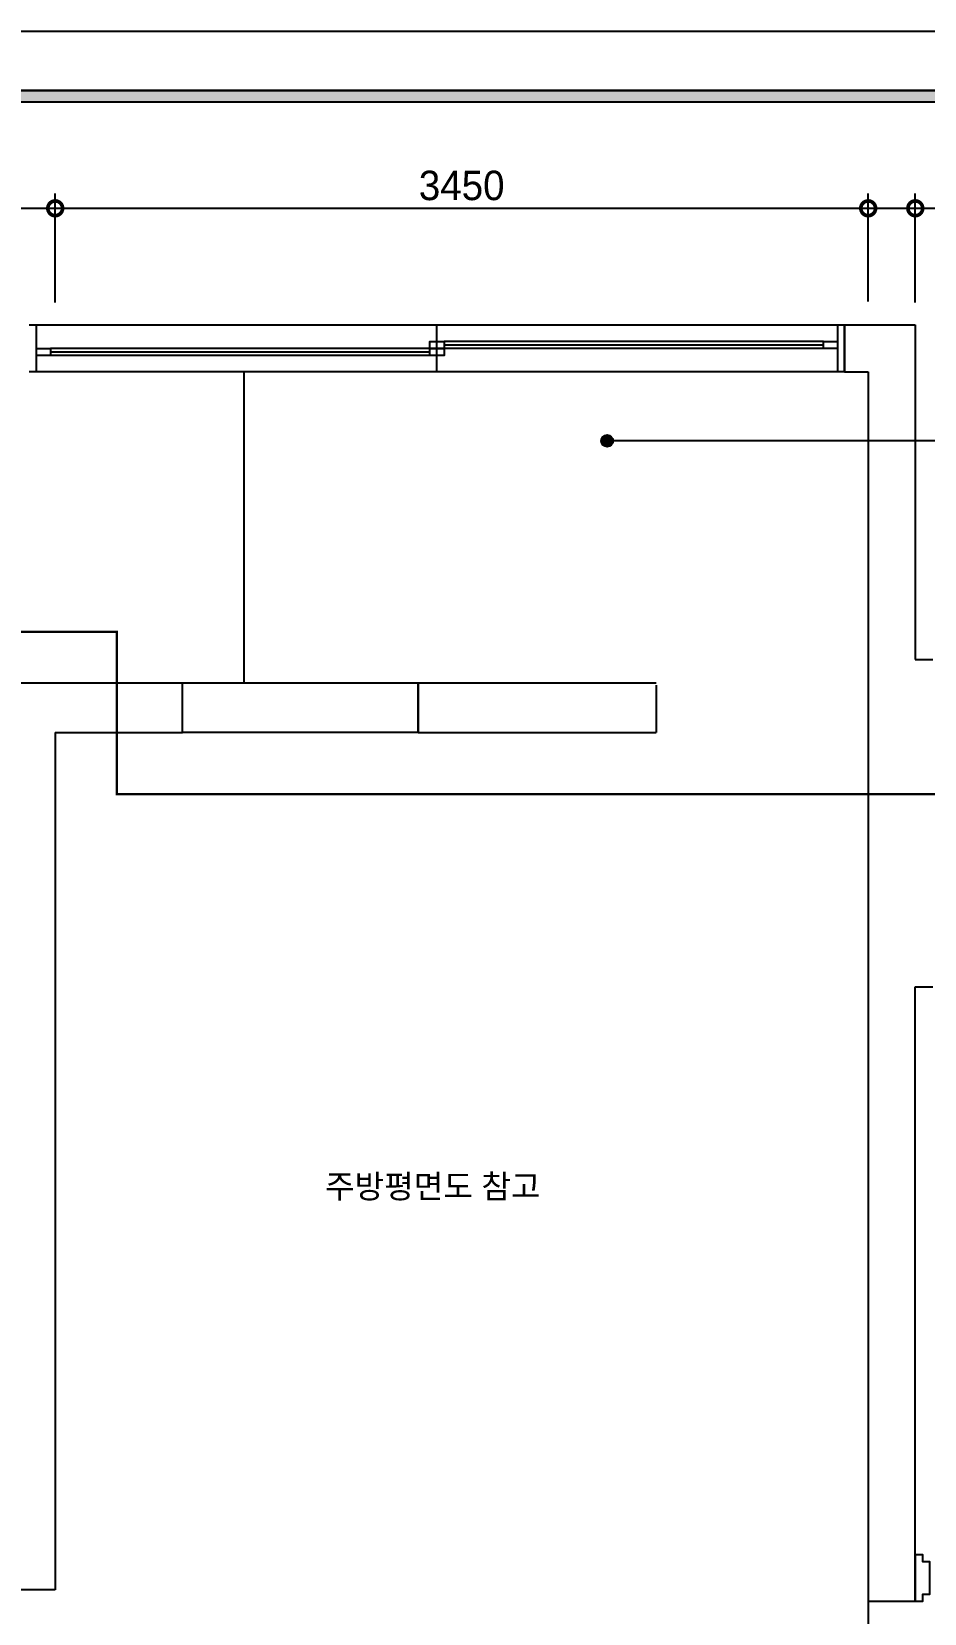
# Model space of a CAD drawing. Header units: millimetres. Extents: x 145965 to 228269, y 99354 to 115204.
# Drawn here: x 175798 to 179586, y 107989 to 114704 of the extents above; entities that cross this region are included whole.
import ezdxf
from ezdxf.enums import TextEntityAlignment as Align

# ---------------------------------------------------------------- set-up
doc = ezdxf.new("R2010")
doc.units = ezdxf.units.MM
doc.header["$LTSCALE"] = 50
doc.linetypes.add('HID', pattern=[2.5, 1.5, -1])
for name, color, linetype in [('0-ELC TEXT', 7, 'Continuous'), ('03-TEXT', 3, 'Continuous'), ('07-DIM WAL', 5, 'Continuous'), ('3.기호.계단선', 30, 'Continuous'), ('FORM(YOURNAME)-1', 1, 'Continuous'), ('FORM(YOURNAME)-11', 1, 'Continuous'), ('RC-LIGHT', 7, 'Continuous'), ('벽1', 2, 'Continuous'), ('창호', 4, 'Continuous'), ('틀', 8, 'Continuous')]:
    doc.layers.add(name, color=color, linetype=linetype)
doc.styles.add('YOURNAME', font='HY울릉도M.TTF')
doc.styles.add('스타일1', font='HY울릉도M.TTF')
doc.styles.add('코레일둥고', font='Korail_Round_Gothic_Medium.ttf')
doc.dimstyles.new('50', dxfattribs={"dimscale": 50, "dimtxt": 2.5, "dimasz": 2.5, "dimexe": 1.25, "dimexo": 2, "dimtad": 1, "dimdec": 0, "dimtxsty": '스타일1', "dimblk": 'DOTSMALL', "dimcen": 2.5, "dimclrd": 1, "dimclre": 1, "dimclrt": 2, "dimadec": 0, "dimazin": 0, "dimtfac": 1, "dimtdec": 0, "dimtix": 1, "dimtmove": 0, "dimatfit": 3, "dimldrblk": 'DOTSMALL', "dimfxl": 1.25, "dimarcsym": 0})

# ---------------------------------------------------------------- blocks, each defined once
blk = doc.blocks.new('FORM-ELEVATION')
at = {"layer": 'FORM(YOURNAME)-11'}
h = blk.add_hatch(color=256, dxfattribs=at)
h.dxf.hatch_style = 1
h.paths.add_polyline_path([(-10309, 35708), (71691, 35708), (71691, 35508), (-10309, 35508)])
h.paths.add_polyline_path([(-10309, -21492), (71691, -21492), (71691, -21692), (-10309, -21692)])
at = {"layer": 'Defpoints', "color": 158}
for points in [[(-10309, -21692), (71691, -21692), (71691, 35708), (-10309, 35708)], [(-8309, 33708), (61071, 33708), (61071, -19692), (-8309, -19692)]]:
    blk.add_lwpolyline(points, close=True, dxfattribs=at)
at = {"layer": 'FORM(YOURNAME)-11', "color": 250}
blk.add_lwpolyline([(-11309, -22692), (72691, -22692), (72691, 36708), (-11309, 36708)], close=True, dxfattribs=at)
at = {"layer": 'FORM(YOURNAME)-11'}
blk.add_lwpolyline([(-10309, 35708), (71691, 35708), (71691, 35508), (-10309, 35508)], close=True, dxfattribs=at)
at = {"layer": 'FORM(YOURNAME)-11', "color": 3, "style": 'YOURNAME'}
for tag, height, p in [('1', 450, (71041, -1219)), ('2', 450, (71041, -1863)), ('3', 450, (71041, -3150)), ('4', 450, (71041, -5081)), ('5', 515, (71041, -7398)), ('6', 515, (71041, -9650)), ('7', 515, (71041, -11903)), ('8', 515, (71041, -14155)), ('9', 515, (71041, -16408)), ('10', 515, (66791, -18596)), ('11', 515, (71041, -18660)), ('12', 515, (66791, -20848)), ('13', 515, (71041, -20848))]:
    blk.add_attdef(tag, text='', height=height, dxfattribs=at).set_placement(p, align=Align.MIDDLE_RIGHT)
blk = doc.blocks.new('vidaisejh')
blk.add_line((155197.9, 73052.3), (155197.9, 71732.3))
at = {"layer": '벽1'}
for p, q in [((157747.9, 73252.3), (158047.9, 73252.3)), ((157747.9, 73052.3), (157747.9, 73252.3)), ((158047.9, 73252.3), (158047.9, 71832.3)), ((157747.9, 73052.3), (157847.9, 73052.3)), ((157847.9, 73052.3), (157847.9, 67832.3)), ((158047.9, 71832.3), (158122.9, 71832.3)), ((154247.9, 71732.3), (154937.9, 71732.3)), ((154937.9, 71522.3), (154937.9, 71732.3)), ((155937.9, 71522.3), (155937.9, 71732.3)), ((155937.9, 71732.3), (156947.9, 71732.3)), ((156947.9, 71722.3), (156947.9, 71522.3)), ((154397.9, 71522.3), (154397.9, 67882.3)), ((154397.9, 71522.3), (154937.9, 71522.3)), ((155937.9, 71522.3), (156947.9, 71522.3)), ((158047.9, 70442.3), (158122.9, 70442.3)), ((158047.9, 68032.3), (158047.9, 70442.3)), ((158047.9, 68032.3), (158047.9, 67832.3)), ((154397.9, 67882.3), (153447.9, 67882.3)), ((158047.9, 67832.3), (157847.9, 67832.3)), ((158047.9, 67832.3), (157847.9, 67832.3))]:
    blk.add_line(p, q, dxfattribs=at)
at = {"layer": '창호'}
for p, q in [((156017.9, 73052.3), (156017.9, 73252.3)), ((155987.9, 73152.3), (154377.9, 73152.3)), ((157657.9, 73182.3), (156047.9, 73182.3)), ((157657.9, 73152.3), (156047.9, 73152.3)), ((155987.9, 73122.3), (154377.9, 73122.3))]:
    blk.add_line(p, q, dxfattribs=at)
at = {"layer": '틀'}
for p, q in [((154287.9, 73252.3), (157747.9, 73252.3)), ((154317.9, 73052.3), (154317.9, 73252.3)), ((157717.9, 73252.3), (157717.9, 73052.3)), ((157747.9, 73252.3), (157747.9, 73052.3)), ((154377.9, 73137.3), (155987.9, 73137.3)), ((156047.9, 73167.3), (157657.9, 73167.3)), ((157747.9, 73052.3), (154287.9, 73052.3)), ((154937.9, 71732.3), (155937.9, 71732.3)), ((154937.9, 71522.3), (154937.9, 71732.3)), ((155937.9, 71732.3), (155937.9, 71522.3)), ((155937.9, 71522.3), (154937.9, 71522.3)), ((158047.9, 67832.3), (158047.9, 68032.3)), ((158047.9, 68032.3), (158047.9, 67832.3))]:
    blk.add_line(p, q, dxfattribs=at)
for points in [[(154317.9, 73122.3), (154317.9, 73152.3), (154377.9, 73152.3), (154377.9, 73122.3)], [(155987.9, 73152.3), (155987.9, 73182.3), (156047.9, 73182.3), (156047.9, 73152.3)], [(155987.9, 73122.3), (155987.9, 73152.3), (156047.9, 73152.3), (156047.9, 73122.3)], [(157657.9, 73152.3), (157657.9, 73182.3), (157717.9, 73182.3), (157717.9, 73152.3)]]:
    blk.add_lwpolyline(points, close=True, dxfattribs=at)
blk.add_lwpolyline([(158047.9, 68032.3), (158077.9, 68032.3), (158077.9, 68002.3), (158107.9, 68002.3), (158107.9, 67862.3), (158077.9, 67862.3), (158077.9, 67832.3), (158047.9, 67832.3), (158047.9, 68032.3)], dxfattribs=at)
blk = doc.blocks.new('_DotSmall')
at = {"color": 0, "linetype": 'ByBlock', "const_width": 0.5}
blk.add_lwpolyline([(-0.0625, 0, 1), (0.0625, 0, 1)], format="xyb", close=True, dxfattribs=at)
blk = doc.blocks.new('*D812')
at = {"layer": '07-DIM WAL', "color": 1, "lineweight": -2}
for p, q in [((175897.9, 113554.4), (175897.9, 114016.9)), ((175897.9, 113954.4), (179347.9, 113954.4)), ((179347.9, 113559.4), (179347.9, 114016.9))]:
    blk.add_line(p, q, dxfattribs=at)
at = {"layer": 'Defpoints', "color": 0}
for p in [(179347.9, 113954.4), (175897.9, 113454.4), (179347.9, 113459.4)]:
    blk.add_point(p, dxfattribs=at)
at = {"layer": '07-DIM WAL', "color": 1, "lineweight": -2, "xscale": 125, "yscale": 125, "zscale": 125, "rotation": 180}
blk.add_blockref('_DotSmall', (175897.9, 113954.4), dxfattribs=at)
at = {"layer": '07-DIM WAL', "color": 1, "lineweight": -2, "xscale": 125, "yscale": 125, "zscale": 125}
blk.add_blockref('_DotSmall', (179347.9, 113954.4), dxfattribs=at)
at = {"layer": '07-DIM WAL', "color": 2, "insert": (177622.9, 114050.7), "char_height": 125, "attachment_point": 5, "style": '스타일1'}
blk.add_mtext('3450', dxfattribs=at)
blk = doc.blocks.new('*D813')
at = {"layer": '07-DIM WAL', "color": 1, "lineweight": -2}
for p, q in [((179547.9, 113554.4), (179547.9, 114016.9)), ((179547.9, 113954.4), (182247.9, 113954.4)), ((182247.9, 113554.4), (182247.9, 114016.9))]:
    blk.add_line(p, q, dxfattribs=at)
at = {"layer": 'Defpoints', "color": 0}
for p in [(182247.9, 113954.4), (179547.9, 113454.4), (182247.9, 113454.4)]:
    blk.add_point(p, dxfattribs=at)
at = {"layer": '07-DIM WAL', "color": 1, "lineweight": -2, "xscale": 125, "yscale": 125, "zscale": 125, "rotation": 180}
blk.add_blockref('_DotSmall', (179547.9, 113954.4), dxfattribs=at)
at = {"layer": '07-DIM WAL', "color": 1, "lineweight": -2, "xscale": 125, "yscale": 125, "zscale": 125}
blk.add_blockref('_DotSmall', (182247.9, 113954.4), dxfattribs=at)
at = {"layer": '07-DIM WAL', "color": 2, "insert": (180897.9, 114050.7), "char_height": 125, "attachment_point": 5, "style": '스타일1'}
blk.add_mtext('2700', dxfattribs=at)

msp = doc.modelspace()

# ---------------------------------------------------------------- hatches: boundary and pattern name
at = {"layer": '03-TEXT'}
h = msp.add_hatch(color=7, dxfattribs=at)
h.dxf.hatch_style = 1
edge = h.paths.add_edge_path()
edge.add_arc((178240.2, 112967.2), 25, 0, 360)
h = msp.add_hatch(color=7, dxfattribs=at)
h.dxf.hatch_style = 1
edge = h.paths.add_edge_path()
edge.add_arc((178240.2, 112967.2), 25, 0, 360)

# ---------------------------------------------------------------- linework, layer by layer
at = {"layer": '03-TEXT', "color": 7}
msp.add_line((179947.2, 112967.2), (178240.2, 112967.2), dxfattribs=at)
msp.add_circle((178240.2, 112967.2), 25, dxfattribs=at)
msp.add_circle((178240.2, 112967.2), 25, dxfattribs=at)
at = {"layer": '3.기호.계단선', "linetype": 'HID', "const_width": 10}
msp.add_lwpolyline([(179997.9, 110588.8), (179997.9, 111467.6), (176158.9, 111467.6), (176158.9, 112156.9), (172992.3, 112156.9)], dxfattribs=at)
at = {"layer": 'RC-LIGHT'}
msp.add_line((179347.9, 108039.4), (179347.9, 106669.4), dxfattribs=at)

# ---------------------------------------------------------------- block references
msp.add_blockref('vidaisejh', (21500, 40207.2))
at = {"layer": 'FORM(YOURNAME)-1', "xscale": 0.2500000000000001, "yscale": 0.2500000000000001, "zscale": 0.2500000000000001}
msp.add_blockref('FORM-ELEVATION', (170792.5, 105527.4), dxfattribs=at)

# ---------------------------------------------------------------- texts
at = {"layer": '0-ELC TEXT', "style": '코레일둥고'}
msp.add_text('주방평면도 참고', height=100, dxfattribs=at).set_placement((177042.7, 109752.3))

# ---------------------------------------------------------------- dimensions: what is measured, and where the dimension line sits
at = {"layer": '07-DIM WAL'}
for base, p1, p2, picture, middle in [((179347.9, 113954.4), (175897.9, 113454.4), (179347.9, 113459.4), '*D812', (177622.9, 114050.7)), ((182247.9, 113954.4), (179547.9, 113454.4), (182247.9, 113454.4), '*D813', (180897.9, 114050.7))]:
    dim = msp.add_linear_dim(base=base, p1=p1, p2=p2, dimstyle='50', override={"dimtfill": 0}, dxfattribs=at)
    dim.commit()
    dim.dimension.update_dxf_attribs({"geometry": picture, "text_midpoint": middle})

doc.saveas('drawing.dxf')
